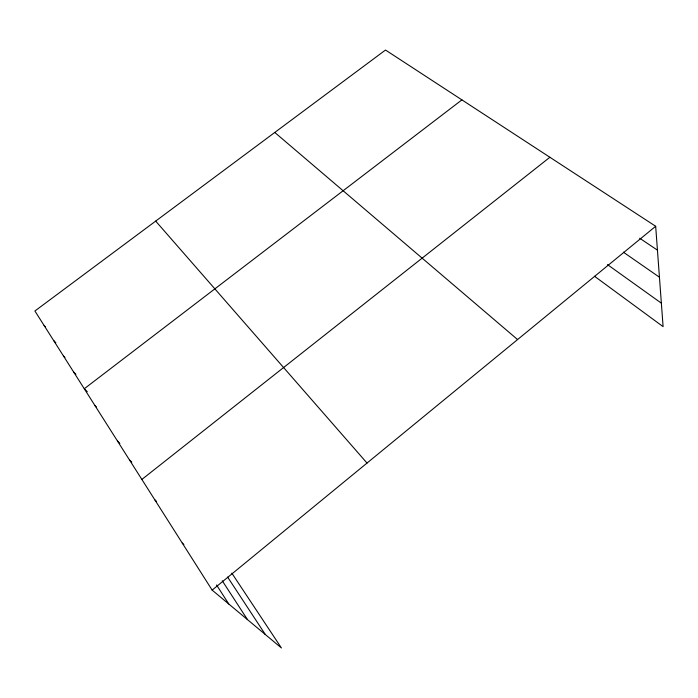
<?xml version="1.0" encoding="UTF-8"?>
<svg xmlns="http://www.w3.org/2000/svg" width="698" height="698" viewBox="0 0 698 698"><rect width="100%" height="100%" fill="white"/><g stroke="black" fill="none" stroke-linecap="round" stroke-linejoin="round"><path stroke-width="1.05" d="M212.148 590.115L655.675 226.274L385.505 50.038L34.9 311.003L212.148 590.115L281.416 647.962L231.841 573.163M141.869 479.447L549.893 157.268M461.91 99.875L84.284 388.76L87.276 391.709M639.691 238.219L657.437 250.146M623.366 252.17L659.444 277.219M607.461 264.594L661.364 303.168M594.504 276.251L663.1 326.647L655.675 226.274M274.776 132.454L517.584 339.56M182.257 543.044L183.871 544.449M154.79 499.785L156.343 501.199M129.453 459.895L131.8 462.093M117.517 441.092L119.864 443.326M94.954 405.564L96.446 407.021M73.683 372.078L75.925 374.303M63.466 355.98L64.958 357.481M53.606 340.458L55.84 342.718M44.096 325.477L45.579 326.987M155.68 221.1L367.026 463.062M227.609 577.063L265.353 634.543M222.261 580.771L247.502 619.641M216.554 584.968L228.769 603.988"/></g></svg>
